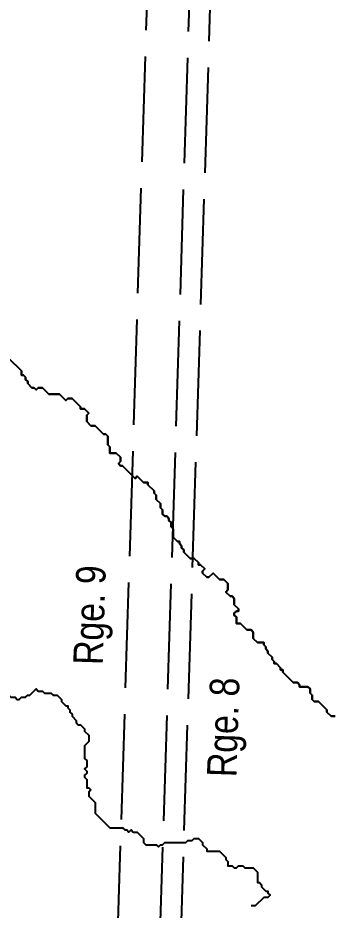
# Model space of a CAD drawing. Extents: x 355593 to 361635, y 6051593 to 6055416.
# Drawn here: x 357281.8 to 357432.4, y 6053245.4 to 6053669.2 of the extents above; entities that cross this region are included whole.
import ezdxf

# ---------------------------------------------------------------- set-up
doc = ezdxf.new("R2010")
doc.units = 0
doc.header["$LTSCALE"] = 5
doc.linetypes.add('foc-UNSURVEYED', pattern=[12.5, 10, -2.5])
for name, color, linetype in [('D-TXT', 6, 'Continuous'), ('L-USEC', 7, 'foc-UNSURVEYED'), ('T-WATER', 160, 'Continuous')]:
    doc.layers.add(name, color=color, linetype=linetype)
doc.styles.add('80L', font='ARIALN.TTF', dxfattribs={"height": 10})
doc.styles.add('foc-LtypeFont', font='ARIALN.TTF', dxfattribs={"height": 7.35})
doc.linetypes.add('foc-TOPO-flowdirection-NOLINE', pattern='A,0,[">",foc-LtypeFont,S=0.3,R=0,X=0,Y=-0.945],-20,[">",foc-LtypeFont,S=0.3,R=0,X=0,Y=-0.945],0', length=20)

msp = doc.modelspace()

# ---------------------------------------------------------------- linework, layer by layer
at = {"layer": 'L-USEC'}
for p, q in [((357344.163, 6053713.321), (357318.856, 6052909.381)), ((357364.267, 6053712.689), (357338.959, 6052908.748)), ((357349.008, 6052908.463), (357374.315, 6053712.403))]:
    msp.add_line(p, q, dxfattribs=at)
at = {"layer": 'T-WATER', "linetype": 'foc-TOPO-flowdirection-NOLINE', "flags": 128}
for points in [[(357090.25, 6053633.757), (357095.88, 6053627.037), (357101.692, 6053622.859), (357106.777, 6053617.047), (357109.865, 6053613.597), (357116.767, 6053609.238), (357124.94, 6053606.695), (357131.842, 6053604.879), (357138, 6053603), (357139.5, 6053601.5), (357141.5, 6053601.5), (357142.5, 6053600.5), (357141.5, 6053599.5), (357142.992, 6053598.008), (357144.5, 6053596.5), (357145.5, 6053596.5), (357146.5, 6053595.5), (357147.331, 6053595.5), (357147.5, 6053595.5), (357148.5, 6053594.5), (357149.5, 6053594.5), (357150.5, 6053595.5), (357152.5, 6053595.5), (357157.5, 6053590.5), (357158.5, 6053590.5), (357159.5, 6053589.5), (357160.5, 6053589.5), (357161.5, 6053588.5), (357161.5, 6053587.5), (357162.5, 6053586.5), (357163.5, 6053586.5), (357163.5, 6053585.5), (357164.5, 6053584.5), (357164.5, 6053583.5), (357165.5, 6053582.5), (357167.5, 6053582.5), (357168.5, 6053581.5), (357168.5, 6053578.5), (357169.5, 6053577.5), (357170.5, 6053577.5), (357171.5, 6053576.5), (357172.5, 6053576.5), (357173.5, 6053575.5), (357174.5, 6053576.5), (357175.5, 6053576.5), (357175.5, 6053575.5), (357177.5, 6053575.5), (357178.5, 6053574.5), (357179.5, 6053575.5), (357182.5, 6053575.5), (357183.5, 6053574.5), (357184.5, 6053574.5), (357186.5, 6053572.5), (357192.5, 6053572.5), (357193.5, 6053571.5), (357194.5, 6053571.5), (357195.5, 6053570.5), (357197.5, 6053570.5), (357198.5, 6053571.5), (357199.5, 6053571.5), (357200.5, 6053572.5), (357202.5, 6053572.5), (357203.5, 6053571.5), (357204.5, 6053571.5), (357205.5, 6053570.5), (357206.5, 6053571.5), (357207.5, 6053571.5), (357208.5, 6053572.5), (357210.5, 6053572.5), (357212.5, 6053570.5), (357215.5, 6053570.5), (357216.5, 6053571.5), (357218.5, 6053571.5), (357219.5, 6053570.5), (357220.5, 6053570.5), (357220.5, 6053569.5), (357221.5, 6053568.5), (357223.5, 6053568.5), (357224.5, 6053569.5), (357225.5, 6053569.5), (357226.5, 6053568.5), (357227.5, 6053568.5), (357229.5, 6053566.5), (357229.5, 6053565.5), (357230.5, 6053564.5), (357231.5, 6053564.5), (357231.5, 6053563.5), (357232.5, 6053562.5), (357232.5, 6053561.5), (357233.5, 6053560.5), (357233.5, 6053559.5), (357234.5, 6053559.5), (357242.5, 6053551.5), (357242.5, 6053550.5), (357243.5, 6053549.5), (357243.5, 6053548.5), (357244.5, 6053547.5), (357244.5, 6053546.5), (357245.5, 6053545.5), (357246.5, 6053545.5), (357247.5, 6053544.5), (357247.5, 6053541.5), (357248.5, 6053541.5), (357250.5, 6053539.5), (357250.5, 6053537.5), (357253.5, 6053534.5), (357252.5, 6053533.5), (357253.5, 6053532.5), (357253.5, 6053531.5), (357254.5, 6053530.5), (357253.5, 6053529.5), (357254.5, 6053528.5), (357254.5, 6053525.5), (357255.5, 6053524.5), (357255.5, 6053523.5), (357257.5, 6053521.5), (357257.5, 6053520.5), (357258.5, 6053519.5), (357261.5, 6053519.5), (357262.5, 6053518.5), (357266.5, 6053518.5), (357268.5, 6053516.5), (357269.5, 6053516.5), (357274.5, 6053511.5), (357276.5, 6053511.5), (357277.5, 6053510.5), (357277.5, 6053507.5), (357283.5, 6053501.5), (357283.5, 6053499.5), (357284.5, 6053499.5), (357285.5, 6053498.5), (357285.5, 6053497.5), (357286.5, 6053496.5), (357286.5, 6053495.5), (357288.5, 6053493.5), (357289.5, 6053493.5), (357290.5, 6053492.5), (357291.5, 6053493.5), (357293.5, 6053493.5), (357296.5, 6053490.5), (357301.5, 6053490.5), (357304.5, 6053487.5), (357305.5, 6053488.5), (357307.5, 6053488.5), (357311.5, 6053484.5), (357311.5, 6053483.5), (357313.5, 6053483.5), (357315.5, 6053481.5), (357314.5, 6053480.5), (357314.5, 6053477.5), (357316.5, 6053475.5), (357318.5, 6053475.5), (357322.5, 6053471.5), (357323.5, 6053471.5), (357324.5, 6053470.5), (357324.5, 6053466.5), (357325.5, 6053465.5), (357325.5, 6053462.5), (357328.5, 6053462.5), (357330.5, 6053460.5), (357330.5, 6053458.5), (357329.5, 6053457.5), (357330.5, 6053456.5), (357331.5, 6053456.5), (357337.5, 6053450.5), (357338.5, 6053451.5), (357341.5, 6053448.5), (357343.5, 6053448.5), (357343.5, 6053447.5), (357346.5, 6053444.5), (357346.5, 6053443.5), (357347.5, 6053442.5), (357347.5, 6053440.5), (357349.5, 6053438.5), (357349.5, 6053436.5), (357350.5, 6053435.5), (357350.5, 6053433.5), (357351.5, 6053432.5), (357352.5, 6053432.5), (357353.5, 6053431.5), (357353.5, 6053430.5), (357354.5, 6053429.5), (357354.5, 6053427.5), (357355.5, 6053426.5), (357355.5, 6053422.5), (357357.5, 6053420.5), (357358.5, 6053420.5), (357358.5, 6053419.5), (357359.5, 6053418.5), (357359.5, 6053417.5), (357360.5, 6053416.5), (357360.5, 6053415.5), (357363.5, 6053412.5), (357365.5, 6053412.5), (357367.5, 6053410.5), (357367.5, 6053409.5), (357368.5, 6053409.5), (357370.5, 6053407.5), (357369.5, 6053406.5), (357369.5, 6053405.5), (357371.5, 6053403.5), (357372.5, 6053403.5), (357374.5, 6053405.5), (357377.5, 6053402.5), (357379.5, 6053402.5), (357381.5, 6053400.5), (357381.5, 6053397.5), (357380.5, 6053396.5), (357382.5, 6053394.5), (357383.5, 6053394.5), (357384.5, 6053393.5), (357384.5, 6053390.5), (357386.5, 6053388.5), (357386.5, 6053387.5), (357385.5, 6053387.5), (357384.5, 6053386.5), (357384.5, 6053385.5), (357385.5, 6053384.5), (357385.5, 6053381.5), (357387.5, 6053381.5), (357390.5, 6053378.5), (357392.5, 6053378.5), (357393.5, 6053377.5), (357393.5, 6053374.5), (357395.5, 6053372.5), (357398.5, 6053372.5), (357398.5, 6053371.5), (357399.5, 6053370.5), (357399.5, 6053369.5), (357400.5, 6053368.5), (357400.5, 6053367.5), (357402.5, 6053365.5), (357402.5, 6053364.5), (357403.5, 6053363.5), (357403.5, 6053362.5), (357404.5, 6053362.5), (357406.5, 6053360.5), (357406.5, 6053359.5), (357407.5, 6053359.5), (357407.5, 6053358.5), (357412.5, 6053353.5), (357414.5, 6053353.5), (357415.5, 6053352.5), (357415.5, 6053351.5), (357419.5, 6053351.5), (357420.5, 6053350.5), (357420.5, 6053348.5), (357421.5, 6053347.5), (357421.5, 6053345.5), (357422.5, 6053344.5), (357424.5, 6053344.5), (357428.5, 6053340.5), (357428.5, 6053339.5), (357430.5, 6053337.5), (357432.382, 6053337.5)], [(357166.5, 6053415.5), (357167.5, 6053415.5), (357168.5, 6053416.5), (357169.5, 6053416.5), (357171.5, 6053414.5), (357172.5, 6053414.5), (357173.5, 6053415.5), (357176.5, 6053415.5), (357179.5, 6053412.5), (357180.5, 6053412.5), (357181.5, 6053413.5), (357182.5, 6053412.5), (357183.5, 6053412.5), (357184.5, 6053411.5), (357184.5, 6053410.5), (357185.5, 6053410.5), (357187.5, 6053408.5), (357187.5, 6053407.5), (357189.5, 6053405.5), (357189.5, 6053404.5), (357193.5, 6053404.5), (357195.5, 6053402.5), (357195.5, 6053401.5), (357196.5, 6053400.5), (357203.5, 6053400.5), (357205.5, 6053398.5), (357206.5, 6053398.5), (357207.5, 6053397.5), (357208.5, 6053397.5), (357209.5, 6053396.5), (357209.5, 6053395.5), (357208.5, 6053394.5), (357208.5, 6053392.5), (357211.5, 6053392.5), (357212.5, 6053391.5), (357213.5, 6053391.5), (357214.5, 6053390.5), (357215.5, 6053390.5), (357217.5, 6053388.5), (357217.5, 6053387.5), (357224.5, 6053380.5), (357226.5, 6053380.5), (357229.5, 6053377.5), (357230.5, 6053377.5), (357230.5, 6053375.5), (357232.5, 6053373.5), (357234.5, 6053373.5), (357236.5, 6053371.5), (357237.5, 6053371.5), (357239.5, 6053369.5), (357239.5, 6053368.5), (357240.5, 6053367.5), (357241.5, 6053367.5), (357243.5, 6053365.5), (357244.5, 6053365.5), (357245.5, 6053364.5), (357246.5, 6053364.5), (357248.5, 6053362.5), (357249.5, 6053362.5), (357250.5, 6053361.5), (357252.5, 6053361.5), (357253.5, 6053360.5), (357253.5, 6053359.5), (357254.5, 6053359.5), (357256.5, 6053357.5), (357256.5, 6053356.5), (357257.5, 6053356.5), (357258.5, 6053357.5), (357262.5, 6053353.5), (357262.5, 6053352.5), (357263.5, 6053351.5), (357263.5, 6053349.5), (357265.5, 6053349.5), (357266.5, 6053350.5), (357268.5, 6053350.5), (357269.5, 6053351.5), (357271.5, 6053349.5), (357271.5, 6053348.5), (357270.5, 6053347.5), (357272.5, 6053345.5), (357273.5, 6053345.5), (357275.5, 6053347.5), (357277.5, 6053347.5), (357278.5, 6053346.5), (357280.5, 6053346.5), (357281.5, 6053345.5), (357282.5, 6053345.5), (357283.5, 6053346.5), (357285.5, 6053346.5), (357286.5, 6053347.5), (357287.5, 6053347.5), (357290.5, 6053350.5), (357291.5, 6053349.5), (357293.5, 6053349.5), (357294.5, 6053348.5), (357297.5, 6053348.5), (357298.5, 6053347.5), (357300.5, 6053347.5), (357302.5, 6053345.5), (357302.5, 6053344.5), (357304.5, 6053342.5), (357305.5, 6053342.5), (357305.5, 6053341.5), (357306.5, 6053340.5), (357306.5, 6053339.5), (357307.5, 6053338.5), (357307.5, 6053337.5), (357309.5, 6053335.5), (357309.5, 6053334.5), (357310.5, 6053333.5), (357311.5, 6053333.5), (357313.5, 6053331.5), (357313.5, 6053330.5), (357315.5, 6053328.5), (357315.5, 6053325.5), (357313.5, 6053323.5), (357313.5, 6053317.5), (357314.5, 6053316.5), (357314.5, 6053313.5), (357313.5, 6053312.5), (357314.5, 6053311.5), (357314.5, 6053310.5), (357313.5, 6053309.5), (357313.5, 6053308.5), (357314.5, 6053307.5), (357314.5, 6053303.5), (357315.5, 6053303.5), (357316.5, 6053302.5), (357315.5, 6053301.5), (357315.5, 6053299.5), (357318.5, 6053296.5), (357318.5, 6053291.5), (357325.5, 6053284.5), (357331.5, 6053284.5), (357332.5, 6053283.5), (357333.5, 6053283.5), (357334.5, 6053282.5), (357335.5, 6053283.5), (357336.5, 6053282.5), (357338.5, 6053282.5), (357341.5, 6053279.5), (357341.5, 6053277.5), (357342.5, 6053276.5), (357347.5, 6053276.5), (357348.5, 6053275.5), (357349.5, 6053276.5), (357350.5, 6053276.5), (357351.5, 6053277.5), (357361.5, 6053277.5), (357362.5, 6053278.5), (357364.5, 6053278.5), (357365.5, 6053279.5), (357367.5, 6053279.5), (357369.5, 6053277.5), (357369.5, 6053276.5), (357371.5, 6053274.5), (357371.5, 6053273.5), (357377.5, 6053273.5), (357380.5, 6053270.5), (357380.5, 6053269.5), (357381.5, 6053268.5), (357381.5, 6053266.5), (357383.5, 6053266.5), (357384.5, 6053265.5), (357385.5, 6053265.5), (357386.5, 6053266.5), (357388.5, 6053266.5), (357389.5, 6053265.5), (357393.5, 6053265.5), (357395.5, 6053263.5), (357395.5, 6053258.5), (357396.5, 6053258.5), (357397.5, 6053257.5), (357397.5, 6053256.5), (357399.5, 6053254.5), (357400.5, 6053254.5), (357400.5, 6053253.5), (357401.5, 6053252.5), (357400.5, 6053251.5), (357398.5, 6053251.5), (357394.5, 6053247.5), (357392.5, 6053247.5)]]:
    msp.add_lwpolyline(points, dxfattribs=at)
at = {"layer": 'T-WATER', "flags": 128}
for points in [[(357432.382, 6053337.5), (357430.5, 6053337.5), (357428.5, 6053339.5), (357428.5, 6053340.5), (357424.5, 6053344.5), (357422.5, 6053344.5), (357421.5, 6053345.5), (357421.5, 6053347.5), (357420.5, 6053348.5), (357420.5, 6053350.5), (357419.5, 6053351.5), (357415.5, 6053351.5), (357415.5, 6053352.5), (357414.5, 6053353.5), (357412.5, 6053353.5), (357407.5, 6053358.5), (357407.5, 6053359.5), (357406.5, 6053359.5), (357406.5, 6053360.5), (357404.5, 6053362.5), (357403.5, 6053362.5), (357403.5, 6053363.5), (357402.5, 6053364.5), (357402.5, 6053365.5), (357400.5, 6053367.5), (357400.5, 6053368.5), (357399.5, 6053369.5), (357399.5, 6053370.5), (357398.5, 6053371.5), (357398.5, 6053372.5), (357395.5, 6053372.5), (357393.5, 6053374.5), (357393.5, 6053377.5), (357392.5, 6053378.5), (357390.5, 6053378.5), (357387.5, 6053381.5), (357385.5, 6053381.5), (357385.5, 6053384.5), (357384.5, 6053385.5), (357384.5, 6053386.5), (357385.5, 6053387.5), (357386.5, 6053387.5), (357386.5, 6053388.5), (357384.5, 6053390.5), (357384.5, 6053393.5), (357383.5, 6053394.5), (357382.5, 6053394.5), (357380.5, 6053396.5), (357381.5, 6053397.5), (357381.5, 6053400.5), (357379.5, 6053402.5), (357377.5, 6053402.5), (357374.5, 6053405.5), (357372.5, 6053403.5), (357371.5, 6053403.5), (357369.5, 6053405.5), (357369.5, 6053406.5), (357370.5, 6053407.5), (357368.5, 6053409.5), (357367.5, 6053409.5), (357367.5, 6053410.5), (357365.5, 6053412.5), (357363.5, 6053412.5), (357360.5, 6053415.5), (357360.5, 6053416.5), (357359.5, 6053417.5), (357359.5, 6053418.5), (357358.5, 6053419.5), (357358.5, 6053420.5), (357357.5, 6053420.5), (357355.5, 6053422.5), (357355.5, 6053426.5), (357354.5, 6053427.5), (357354.5, 6053429.5), (357353.5, 6053430.5), (357353.5, 6053431.5), (357352.5, 6053432.5), (357351.5, 6053432.5), (357350.5, 6053433.5), (357350.5, 6053435.5), (357349.5, 6053436.5), (357349.5, 6053438.5), (357347.5, 6053440.5), (357347.5, 6053442.5), (357346.5, 6053443.5), (357346.5, 6053444.5), (357343.5, 6053447.5), (357343.5, 6053448.5), (357341.5, 6053448.5), (357338.5, 6053451.5), (357337.5, 6053450.5), (357331.5, 6053456.5), (357330.5, 6053456.5), (357329.5, 6053457.5), (357330.5, 6053458.5), (357330.5, 6053460.5), (357328.5, 6053462.5), (357325.5, 6053462.5), (357325.5, 6053465.5), (357324.5, 6053466.5), (357324.5, 6053470.5), (357323.5, 6053471.5), (357322.5, 6053471.5), (357318.5, 6053475.5), (357316.5, 6053475.5), (357314.5, 6053477.5), (357314.5, 6053480.5), (357315.5, 6053481.5), (357313.5, 6053483.5), (357311.5, 6053483.5), (357311.5, 6053484.5), (357307.5, 6053488.5), (357305.5, 6053488.5), (357304.5, 6053487.5), (357301.5, 6053490.5), (357296.5, 6053490.5), (357293.5, 6053493.5), (357291.5, 6053493.5), (357290.5, 6053492.5), (357289.5, 6053493.5), (357288.5, 6053493.5), (357286.5, 6053495.5), (357286.5, 6053496.5), (357285.5, 6053497.5), (357285.5, 6053498.5), (357284.5, 6053499.5), (357283.5, 6053499.5), (357283.5, 6053501.5), (357277.5, 6053507.5)], [(357281.5, 6053345.5), (357282.5, 6053345.5), (357283.5, 6053346.5), (357285.5, 6053346.5), (357286.5, 6053347.5), (357287.5, 6053347.5), (357290.5, 6053350.5), (357291.5, 6053349.5), (357293.5, 6053349.5), (357294.5, 6053348.5), (357297.5, 6053348.5), (357298.5, 6053347.5), (357300.5, 6053347.5), (357302.5, 6053345.5), (357302.5, 6053344.5), (357304.5, 6053342.5), (357305.5, 6053342.5), (357305.5, 6053341.5), (357306.5, 6053340.5), (357306.5, 6053339.5), (357307.5, 6053338.5), (357307.5, 6053337.5), (357309.5, 6053335.5), (357309.5, 6053334.5), (357310.5, 6053333.5), (357311.5, 6053333.5), (357313.5, 6053331.5), (357313.5, 6053330.5), (357315.5, 6053328.5), (357315.5, 6053325.5), (357313.5, 6053323.5), (357313.5, 6053317.5), (357314.5, 6053316.5), (357314.5, 6053313.5), (357313.5, 6053312.5), (357314.5, 6053311.5), (357314.5, 6053310.5), (357313.5, 6053309.5), (357313.5, 6053308.5), (357314.5, 6053307.5), (357314.5, 6053303.5), (357315.5, 6053303.5), (357316.5, 6053302.5), (357315.5, 6053301.5), (357315.5, 6053299.5), (357318.5, 6053296.5), (357318.5, 6053291.5), (357325.5, 6053284.5), (357331.5, 6053284.5), (357332.5, 6053283.5), (357333.5, 6053283.5), (357334.5, 6053282.5), (357335.5, 6053283.5), (357336.5, 6053282.5), (357338.5, 6053282.5), (357341.5, 6053279.5), (357341.5, 6053277.5), (357342.5, 6053276.5), (357347.5, 6053276.5), (357348.5, 6053275.5), (357349.5, 6053276.5), (357350.5, 6053276.5), (357351.5, 6053277.5), (357361.5, 6053277.5), (357362.5, 6053278.5), (357364.5, 6053278.5), (357365.5, 6053279.5), (357367.5, 6053279.5), (357369.5, 6053277.5), (357369.5, 6053276.5), (357371.5, 6053274.5), (357371.5, 6053273.5), (357377.5, 6053273.5), (357380.5, 6053270.5), (357380.5, 6053269.5), (357381.5, 6053268.5), (357381.5, 6053266.5), (357383.5, 6053266.5), (357384.5, 6053265.5), (357385.5, 6053265.5), (357386.5, 6053266.5), (357388.5, 6053266.5), (357389.5, 6053265.5), (357393.5, 6053265.5), (357395.5, 6053263.5), (357395.5, 6053258.5), (357396.5, 6053258.5), (357397.5, 6053257.5), (357397.5, 6053256.5), (357399.5, 6053254.5), (357400.5, 6053254.5), (357400.5, 6053253.5), (357401.5, 6053252.5), (357400.5, 6053251.5), (357398.5, 6053251.5), (357394.5, 6053247.5), (357392.5, 6053247.5)]]:
    msp.add_lwpolyline(points, dxfattribs=at)

# ---------------------------------------------------------------- texts
at = {"layer": 'D-TXT', "color": 3, "char_height": 14, "attachment_point": 1, "rotation": 88.19694, "style": '80L'}
for s, width, insert in [('Rge. 9', 73.75526, (357308.073, 6053362.165)), ('Rge. 8', 63.86109, (357371.522, 6053308.892))]:
    msp.add_mtext_dynamic_manual_height_columns(s, width=width, gutter_width=47.5, heights=[0], dxfattribs=dict(at, insert=insert))

doc.saveas('drawing.dxf')
